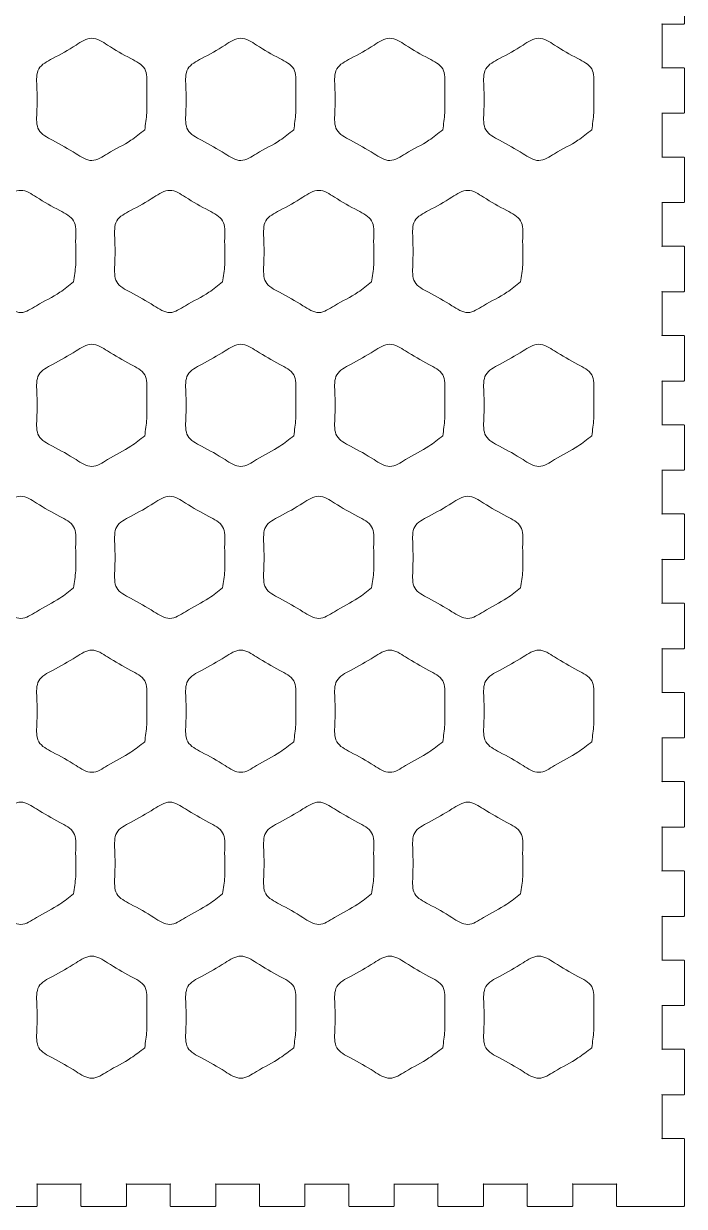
# Model space of a CAD drawing. Extents: x 10 to 568, y 23 to 1008.
# Drawn here: x 142.2 to 290.2, y 485.4 to 750.5 of the extents above; entities that cross this region are included whole.
import ezdxf

# ---------------------------------------------------------------- set-up
doc = ezdxf.new("R2010")
doc.units = 0
doc.layers.add('GEOMETRY', color=7, linetype='CONTINUOUS', lineweight=13)

msp = doc.modelspace()

# ---------------------------------------------------------------- linework, layer by layer
at = {"layer": 'GEOMETRY', "color": 7}
for points in [[(290.2, 750.5), (290.2, 760.5)], [(290.1, 740.6), (285.2, 740.6), (285.2, 750.4), (290.1, 750.4)], [(290.2, 730.5), (290.2, 740.5)], [(290.1, 720.6), (285.2, 720.6), (285.2, 730.4), (290.1, 730.4)], [(290.2, 710.5), (290.2, 720.5)], [(290.1, 700.6), (285.2, 700.6), (285.2, 710.4), (290.1, 710.4)], [(290.2, 690.5), (290.2, 700.5)], [(290.1, 680.6), (285.2, 680.6), (285.2, 690.4), (290.1, 690.4)], [(290.2, 670.5), (290.2, 680.5)], [(290.1, 660.6), (285.2, 660.6), (285.2, 670.4), (290.1, 670.4)], [(290.2, 650.5), (290.2, 660.5)], [(290.1, 640.6), (285.2, 640.6), (285.2, 650.4), (290.1, 650.4)], [(290.2, 630.5), (290.2, 640.5)], [(290.1, 620.6), (285.2, 620.6), (285.2, 630.4), (290.1, 630.4)], [(290.2, 610.5), (290.2, 620.5)], [(290.1, 600.6), (285.2, 600.6), (285.2, 610.4), (290.1, 610.4)], [(290.2, 590.5), (290.2, 600.5)], [(290.1, 580.6), (285.2, 580.6), (285.2, 590.4), (290.1, 590.4)], [(290.2, 570.5), (290.2, 580.5)], [(290.1, 560.6), (285.2, 560.6), (285.2, 570.4), (290.1, 570.4)], [(290.2, 550.5), (290.2, 560.5)], [(290.1, 540.6), (285.2, 540.6), (285.2, 550.4), (290.1, 550.4)], [(290.2, 530.5), (290.2, 540.5)], [(290.1, 520.6), (285.2, 520.6), (285.2, 530.4), (290.1, 530.4)], [(290.2, 510.5), (290.2, 520.5)], [(290.1, 500.6), (285.2, 500.6), (285.2, 510.4), (290.1, 510.4)], [(290.2, 485.5), (290.2, 490.5), (290.2, 500.5)], [(145.2, 485.5), (145.2, 490.4), (155, 490.4), (155, 485.5)], [(165.2, 485.5), (165.2, 490.4), (175, 490.4), (175, 485.5)], [(185.2, 485.5), (185.2, 490.4), (195, 490.4), (195, 485.5)], [(205.2, 485.5), (205.2, 490.4), (215, 490.4), (215, 485.5)], [(225.2, 485.5), (225.2, 490.4), (235, 490.4), (235, 485.5)], [(245.2, 485.5), (245.2, 490.4), (255, 490.4), (255, 485.5)], [(265.2, 485.5), (265.2, 490.4), (275, 490.4), (275, 485.5)], [(135.1, 485.4), (145.1, 485.4)], [(155.1, 485.4), (165.1, 485.4)], [(175.1, 485.4), (185.1, 485.4)], [(195.1, 485.4), (205.1, 485.4)], [(215.1, 485.4), (225.1, 485.4)], [(235.1, 485.4), (245.1, 485.4)], [(255.1, 485.4), (265.1, 485.4)], [(275.1, 485.4), (285.1, 485.4), (290.1, 485.4)]]:
    msp.add_lwpolyline(points, dxfattribs=at)
at = {"layer": 'GEOMETRY', "color": 3}
for points in [[(169.29385, 726.67369)], [(202.67854, 726.67369)], [(236.06318, 726.67369)], [(269.44786, 726.67369)], [(153.37173, 692.59777)], [(186.75636, 692.59777)], [(220.14102, 692.59777)], [(253.52566, 692.59777)], [(169.29385, 658.10327)], [(202.67854, 658.10327)], [(236.06318, 658.10327)], [(269.44786, 658.10327)], [(153.37173, 624.02697)], [(186.75636, 624.02697)], [(220.14102, 624.02697)], [(253.52566, 624.02697)], [(169.29385, 589.53247)], [(202.67854, 589.53247)], [(236.06318, 589.53247)], [(269.44786, 589.53247)], [(153.37173, 555.45617)], [(186.75636, 555.45617)], [(220.14102, 555.45617)], [(253.52566, 555.45617)], [(169.29385, 520.96167)], [(202.67854, 520.96167)], [(236.06318, 520.96167)], [(269.44786, 520.96167)]]:
    msp.add_lwpolyline(points, close=True, dxfattribs=at)
at = {"layer": 'GEOMETRY', "color": 7}
for points, knots in [([(285.2, 750.4), (285.195598, 750.423522), (285.188411, 750.46192), (285.13808, 750.411589), (285.176478, 750.404402), (285.2, 750.4)], [0, 0, 0, 0, 0.04969, 0.081117, 0.130808, 0.130808, 0.130808, 0.130808]), ([(290.1, 750.4), (290.117486, 750.402779), (290.15199, 750.408264), (290.191736, 750.44801), (290.197221, 750.482514), (290.2, 750.5)], [0, 0, 0, 0, 0.052201, 0.103008, 0.155209, 0.155209, 0.155209, 0.155209]), ([(285.2, 740.6), (285.176478, 740.595598), (285.13808, 740.588411), (285.188411, 740.53808), (285.195598, 740.576478), (285.2, 740.6)], [0, 0, 0, 0, 0.04969, 0.081117, 0.130808, 0.130808, 0.130808, 0.130808]), ([(290.2, 740.5), (290.197221, 740.517486), (290.191736, 740.55199), (290.15199, 740.591736), (290.117486, 740.597221), (290.1, 740.6)], [0, 0, 0, 0, 0.052201, 0.103008, 0.155209, 0.155209, 0.155209, 0.155209]), ([(285.2, 730.4), (285.195598, 730.423522), (285.188411, 730.46192), (285.13808, 730.411589), (285.176478, 730.404402), (285.2, 730.4)], [0, 0, 0, 0, 0.04969, 0.081117, 0.130808, 0.130808, 0.130808, 0.130808]), ([(290.1, 730.4), (290.117486, 730.402779), (290.15199, 730.408264), (290.191736, 730.44801), (290.197221, 730.482514), (290.2, 730.5)], [0, 0, 0, 0, 0.052201, 0.103008, 0.155209, 0.155209, 0.155209, 0.155209]), ([(285.2, 720.6), (285.176478, 720.595598), (285.13808, 720.588411), (285.188411, 720.53808), (285.195598, 720.576478), (285.2, 720.6)], [0, 0, 0, 0, 0.04969, 0.081117, 0.130808, 0.130808, 0.130808, 0.130808]), ([(290.2, 720.5), (290.197221, 720.517486), (290.191736, 720.55199), (290.15199, 720.591736), (290.117486, 720.597221), (290.1, 720.6)], [0, 0, 0, 0, 0.052201, 0.103008, 0.155209, 0.155209, 0.155209, 0.155209]), ([(290.1, 710.4), (290.117486, 710.402779), (290.15199, 710.408264), (290.191736, 710.44801), (290.197221, 710.482514), (290.2, 710.5)], [0, 0, 0, 0, 0.052201, 0.103008, 0.155209, 0.155209, 0.155209, 0.155209]), ([(285.2, 710.4), (285.195598, 710.423522), (285.188411, 710.46192), (285.13808, 710.411589), (285.176478, 710.404402), (285.2, 710.4)], [0, 0, 0, 0, 0.04969, 0.081117, 0.130808, 0.130808, 0.130808, 0.130808]), ([(285.2, 700.6), (285.176478, 700.595598), (285.13808, 700.588411), (285.188411, 700.53808), (285.195598, 700.576478), (285.2, 700.6)], [0, 0, 0, 0, 0.04969, 0.081117, 0.130808, 0.130808, 0.130808, 0.130808]), ([(290.2, 700.5), (290.197221, 700.517486), (290.191736, 700.55199), (290.15199, 700.591736), (290.117486, 700.597221), (290.1, 700.6)], [0, 0, 0, 0, 0.052201, 0.103008, 0.155209, 0.155209, 0.155209, 0.155209]), ([(285.2, 690.4), (285.195598, 690.423522), (285.188411, 690.46192), (285.13808, 690.411589), (285.176478, 690.404402), (285.2, 690.4)], [0, 0, 0, 0, 0.04969, 0.081117, 0.130808, 0.130808, 0.130808, 0.130808]), ([(290.1, 690.4), (290.117486, 690.402779), (290.15199, 690.408264), (290.191736, 690.44801), (290.197221, 690.482514), (290.2, 690.5)], [0, 0, 0, 0, 0.052201, 0.103008, 0.155209, 0.155209, 0.155209, 0.155209]), ([(285.2, 680.6), (285.176478, 680.595598), (285.13808, 680.588411), (285.188411, 680.53808), (285.195598, 680.576478), (285.2, 680.6)], [0, 0, 0, 0, 0.04969, 0.081117, 0.130808, 0.130808, 0.130808, 0.130808]), ([(290.2, 680.5), (290.197221, 680.517486), (290.191736, 680.55199), (290.15199, 680.591736), (290.117486, 680.597221), (290.1, 680.6)], [0, 0, 0, 0, 0.052201, 0.103008, 0.155209, 0.155209, 0.155209, 0.155209]), ([(285.2, 670.4), (285.195598, 670.423522), (285.188411, 670.46192), (285.13808, 670.411589), (285.176478, 670.404402), (285.2, 670.4)], [0, 0, 0, 0, 0.04969, 0.081117, 0.130808, 0.130808, 0.130808, 0.130808]), ([(290.1, 670.4), (290.117486, 670.402779), (290.15199, 670.408264), (290.191736, 670.44801), (290.197221, 670.482514), (290.2, 670.5)], [0, 0, 0, 0, 0.052201, 0.103008, 0.155209, 0.155209, 0.155209, 0.155209]), ([(285.2, 660.6), (285.176478, 660.595598), (285.13808, 660.588411), (285.188411, 660.53808), (285.195598, 660.576478), (285.2, 660.6)], [0, 0, 0, 0, 0.04969, 0.081117, 0.130808, 0.130808, 0.130808, 0.130808]), ([(290.2, 660.5), (290.197221, 660.517486), (290.191736, 660.55199), (290.15199, 660.591736), (290.117486, 660.597221), (290.1, 660.6)], [0, 0, 0, 0, 0.052201, 0.103008, 0.155209, 0.155209, 0.155209, 0.155209]), ([(285.2, 650.4), (285.195598, 650.423522), (285.188411, 650.46192), (285.13808, 650.411589), (285.176478, 650.404402), (285.2, 650.4)], [0, 0, 0, 0, 0.04969, 0.081117, 0.130808, 0.130808, 0.130808, 0.130808]), ([(290.1, 650.4), (290.117486, 650.402779), (290.15199, 650.408264), (290.191736, 650.44801), (290.197221, 650.482514), (290.2, 650.5)], [0, 0, 0, 0, 0.052201, 0.103008, 0.155209, 0.155209, 0.155209, 0.155209]), ([(285.2, 640.6), (285.176478, 640.595598), (285.13808, 640.588411), (285.188411, 640.53808), (285.195598, 640.576478), (285.2, 640.6)], [0, 0, 0, 0, 0.04969, 0.081117, 0.130808, 0.130808, 0.130808, 0.130808]), ([(290.2, 640.5), (290.197221, 640.517486), (290.191736, 640.55199), (290.15199, 640.591736), (290.117486, 640.597221), (290.1, 640.6)], [0, 0, 0, 0, 0.052201, 0.103008, 0.155209, 0.155209, 0.155209, 0.155209]), ([(285.2, 630.4), (285.195598, 630.423522), (285.188411, 630.46192), (285.13808, 630.411589), (285.176478, 630.404402), (285.2, 630.4)], [0, 0, 0, 0, 0.04969, 0.081117, 0.130808, 0.130808, 0.130808, 0.130808]), ([(290.1, 630.4), (290.117486, 630.402779), (290.15199, 630.408264), (290.191736, 630.44801), (290.197221, 630.482514), (290.2, 630.5)], [0, 0, 0, 0, 0.052201, 0.103008, 0.155209, 0.155209, 0.155209, 0.155209]), ([(285.2, 620.6), (285.176478, 620.595598), (285.13808, 620.588411), (285.188411, 620.53808), (285.195598, 620.576478), (285.2, 620.6)], [0, 0, 0, 0, 0.04969, 0.081117, 0.130808, 0.130808, 0.130808, 0.130808]), ([(290.2, 620.5), (290.197221, 620.517486), (290.191736, 620.55199), (290.15199, 620.591736), (290.117486, 620.597221), (290.1, 620.6)], [0, 0, 0, 0, 0.052201, 0.103008, 0.155209, 0.155209, 0.155209, 0.155209]), ([(285.2, 610.4), (285.195598, 610.423522), (285.188411, 610.46192), (285.13808, 610.411589), (285.176478, 610.404402), (285.2, 610.4)], [0, 0, 0, 0, 0.04969, 0.081117, 0.130808, 0.130808, 0.130808, 0.130808]), ([(290.1, 610.4), (290.117486, 610.402779), (290.15199, 610.408264), (290.191736, 610.44801), (290.197221, 610.482514), (290.2, 610.5)], [0, 0, 0, 0, 0.052201, 0.103008, 0.155209, 0.155209, 0.155209, 0.155209]), ([(285.2, 600.6), (285.176478, 600.595598), (285.13808, 600.588411), (285.188411, 600.53808), (285.195598, 600.576478), (285.2, 600.6)], [0, 0, 0, 0, 0.04969, 0.081117, 0.130808, 0.130808, 0.130808, 0.130808]), ([(290.2, 600.5), (290.197221, 600.517486), (290.191736, 600.55199), (290.15199, 600.591736), (290.117486, 600.597221), (290.1, 600.6)], [0, 0, 0, 0, 0.052201, 0.103008, 0.155209, 0.155209, 0.155209, 0.155209]), ([(285.2, 590.4), (285.195598, 590.423522), (285.188411, 590.46192), (285.13808, 590.411589), (285.176478, 590.404402), (285.2, 590.4)], [0, 0, 0, 0, 0.04969, 0.081117, 0.130808, 0.130808, 0.130808, 0.130808]), ([(290.1, 590.4), (290.117486, 590.402779), (290.15199, 590.408264), (290.191736, 590.44801), (290.197221, 590.482514), (290.2, 590.5)], [0, 0, 0, 0, 0.052201, 0.103008, 0.155209, 0.155209, 0.155209, 0.155209]), ([(285.2, 580.6), (285.176478, 580.595598), (285.13808, 580.588411), (285.188411, 580.53808), (285.195598, 580.576478), (285.2, 580.6)], [0, 0, 0, 0, 0.04969, 0.081117, 0.130808, 0.130808, 0.130808, 0.130808]), ([(290.2, 580.5), (290.197221, 580.517486), (290.191736, 580.55199), (290.15199, 580.591736), (290.117486, 580.597221), (290.1, 580.6)], [0, 0, 0, 0, 0.052201, 0.103008, 0.155209, 0.155209, 0.155209, 0.155209]), ([(285.2, 570.4), (285.195598, 570.423522), (285.188411, 570.46192), (285.13808, 570.411589), (285.176478, 570.404402), (285.2, 570.4)], [0, 0, 0, 0, 0.04969, 0.081117, 0.130808, 0.130808, 0.130808, 0.130808]), ([(290.1, 570.4), (290.117486, 570.402779), (290.15199, 570.408264), (290.191736, 570.44801), (290.197221, 570.482514), (290.2, 570.5)], [0, 0, 0, 0, 0.052201, 0.103008, 0.155209, 0.155209, 0.155209, 0.155209]), ([(285.2, 560.6), (285.176478, 560.595598), (285.13808, 560.588411), (285.188411, 560.53808), (285.195598, 560.576478), (285.2, 560.6)], [0, 0, 0, 0, 0.04969, 0.081117, 0.130808, 0.130808, 0.130808, 0.130808]), ([(290.2, 560.5), (290.197221, 560.517486), (290.191736, 560.55199), (290.15199, 560.591736), (290.117486, 560.597221), (290.1, 560.6)], [0, 0, 0, 0, 0.052201, 0.103008, 0.155209, 0.155209, 0.155209, 0.155209]), ([(285.2, 550.4), (285.195598, 550.423522), (285.188411, 550.46192), (285.13808, 550.411589), (285.176478, 550.404402), (285.2, 550.4)], [0, 0, 0, 0, 0.04969, 0.081117, 0.130808, 0.130808, 0.130808, 0.130808]), ([(290.1, 550.4), (290.117486, 550.402779), (290.15199, 550.408264), (290.191736, 550.44801), (290.197221, 550.482514), (290.2, 550.5)], [0, 0, 0, 0, 0.052201, 0.103008, 0.155209, 0.155209, 0.155209, 0.155209]), ([(285.2, 540.6), (285.176478, 540.595598), (285.13808, 540.588411), (285.188411, 540.53808), (285.195598, 540.576478), (285.2, 540.6)], [0, 0, 0, 0, 0.04969, 0.081117, 0.130808, 0.130808, 0.130808, 0.130808]), ([(290.2, 540.5), (290.197221, 540.517486), (290.191736, 540.55199), (290.15199, 540.591736), (290.117486, 540.597221), (290.1, 540.6)], [0, 0, 0, 0, 0.052201, 0.103008, 0.155209, 0.155209, 0.155209, 0.155209]), ([(285.2, 530.4), (285.195598, 530.423522), (285.188411, 530.46192), (285.13808, 530.411589), (285.176478, 530.404402), (285.2, 530.4)], [0, 0, 0, 0, 0.04969, 0.081117, 0.130808, 0.130808, 0.130808, 0.130808]), ([(290.1, 530.4), (290.117486, 530.402779), (290.15199, 530.408264), (290.191736, 530.44801), (290.197221, 530.482514), (290.2, 530.5)], [0, 0, 0, 0, 0.052201, 0.103008, 0.155209, 0.155209, 0.155209, 0.155209]), ([(285.2, 520.6), (285.176478, 520.595598), (285.13808, 520.588411), (285.188411, 520.53808), (285.195598, 520.576478), (285.2, 520.6)], [0, 0, 0, 0, 0.04969, 0.081117, 0.130808, 0.130808, 0.130808, 0.130808]), ([(290.2, 520.5), (290.197221, 520.517486), (290.191736, 520.55199), (290.15199, 520.591736), (290.117486, 520.597221), (290.1, 520.6)], [0, 0, 0, 0, 0.052201, 0.103008, 0.155209, 0.155209, 0.155209, 0.155209]), ([(285.2, 510.4), (285.195598, 510.423522), (285.188411, 510.46192), (285.13808, 510.411589), (285.176478, 510.404402), (285.2, 510.4)], [0, 0, 0, 0, 0.04969, 0.081117, 0.130808, 0.130808, 0.130808, 0.130808]), ([(290.1, 510.4), (290.117486, 510.402779), (290.15199, 510.408264), (290.191736, 510.44801), (290.197221, 510.482514), (290.2, 510.5)], [0, 0, 0, 0, 0.052201, 0.103008, 0.155209, 0.155209, 0.155209, 0.155209]), ([(285.2, 500.6), (285.176478, 500.595598), (285.13808, 500.588411), (285.188411, 500.53808), (285.195598, 500.576478), (285.2, 500.6)], [0, 0, 0, 0, 0.04969, 0.081117, 0.130808, 0.130808, 0.130808, 0.130808]), ([(290.2, 500.5), (290.197221, 500.517486), (290.191736, 500.55199), (290.15199, 500.591736), (290.117486, 500.597221), (290.1, 500.6)], [0, 0, 0, 0, 0.052201, 0.103008, 0.155209, 0.155209, 0.155209, 0.155209]), ([(145.2, 490.4), (145.195598, 490.423522), (145.188411, 490.46192), (145.13808, 490.411589), (145.176478, 490.404402), (145.2, 490.4)], [0, 0, 0, 0, 0.04969, 0.081117, 0.130808, 0.130808, 0.130808, 0.130808]), ([(155, 490.4), (155.023522, 490.404402), (155.06192, 490.411589), (155.011589, 490.46192), (155.004402, 490.423522), (155, 490.4)], [0, 0, 0, 0, 0.04969, 0.081117, 0.130808, 0.130808, 0.130808, 0.130808]), ([(165.2, 490.4), (165.195598, 490.423522), (165.188411, 490.46192), (165.13808, 490.411589), (165.176478, 490.404402), (165.2, 490.4)], [0, 0, 0, 0, 0.04969, 0.081117, 0.130808, 0.130808, 0.130808, 0.130808]), ([(175, 490.4), (175.023522, 490.404402), (175.06192, 490.411589), (175.011589, 490.46192), (175.004402, 490.423522), (175, 490.4)], [0, 0, 0, 0, 0.04969, 0.081117, 0.130808, 0.130808, 0.130808, 0.130808]), ([(185.2, 490.4), (185.195598, 490.423522), (185.188411, 490.46192), (185.13808, 490.411589), (185.176478, 490.404402), (185.2, 490.4)], [0, 0, 0, 0, 0.04969, 0.081117, 0.130808, 0.130808, 0.130808, 0.130808]), ([(195, 490.4), (195.023522, 490.404402), (195.06192, 490.411589), (195.011589, 490.46192), (195.004402, 490.423522), (195, 490.4)], [0, 0, 0, 0, 0.04969, 0.081117, 0.130808, 0.130808, 0.130808, 0.130808]), ([(205.2, 490.4), (205.195598, 490.423522), (205.188411, 490.46192), (205.13808, 490.411589), (205.176478, 490.404402), (205.2, 490.4)], [0, 0, 0, 0, 0.04969, 0.081117, 0.130808, 0.130808, 0.130808, 0.130808]), ([(215, 490.4), (215.023522, 490.404402), (215.06192, 490.411589), (215.011589, 490.46192), (215.004402, 490.423522), (215, 490.4)], [0, 0, 0, 0, 0.04969, 0.081117, 0.130808, 0.130808, 0.130808, 0.130808]), ([(225.2, 490.4), (225.195598, 490.423522), (225.188411, 490.46192), (225.13808, 490.411589), (225.176478, 490.404402), (225.2, 490.4)], [0, 0, 0, 0, 0.04969, 0.081117, 0.130808, 0.130808, 0.130808, 0.130808]), ([(235, 490.4), (235.023522, 490.404402), (235.06192, 490.411589), (235.011589, 490.46192), (235.004402, 490.423522), (235, 490.4)], [0, 0, 0, 0, 0.04969, 0.081117, 0.130808, 0.130808, 0.130808, 0.130808]), ([(245.2, 490.4), (245.195598, 490.423522), (245.188411, 490.46192), (245.13808, 490.411589), (245.176478, 490.404402), (245.2, 490.4)], [0, 0, 0, 0, 0.04969, 0.081117, 0.130808, 0.130808, 0.130808, 0.130808]), ([(255, 490.4), (255.023522, 490.404402), (255.06192, 490.411589), (255.011589, 490.46192), (255.004402, 490.423522), (255, 490.4)], [0, 0, 0, 0, 0.04969, 0.081117, 0.130808, 0.130808, 0.130808, 0.130808]), ([(265.2, 490.4), (265.195598, 490.423522), (265.188411, 490.46192), (265.13808, 490.411589), (265.176478, 490.404402), (265.2, 490.4)], [0, 0, 0, 0, 0.04969, 0.081117, 0.130808, 0.130808, 0.130808, 0.130808]), ([(275, 490.4), (275.023522, 490.404402), (275.06192, 490.411589), (275.011589, 490.46192), (275.004402, 490.423522), (275, 490.4)], [0, 0, 0, 0, 0.04969, 0.081117, 0.130808, 0.130808, 0.130808, 0.130808]), ([(145.1, 485.4), (145.117486, 485.402779), (145.15199, 485.408264), (145.191736, 485.44801), (145.197221, 485.482514), (145.2, 485.5)], [0, 0, 0, 0, 0.052201, 0.103008, 0.155209, 0.155209, 0.155209, 0.155209]), ([(155, 485.5), (155.002779, 485.482514), (155.008264, 485.44801), (155.04801, 485.408264), (155.082514, 485.402779), (155.1, 485.4)], [0, 0, 0, 0, 0.052201, 0.103008, 0.155209, 0.155209, 0.155209, 0.155209]), ([(165.1, 485.4), (165.117486, 485.402779), (165.15199, 485.408264), (165.191736, 485.44801), (165.197221, 485.482514), (165.2, 485.5)], [0, 0, 0, 0, 0.052201, 0.103008, 0.155209, 0.155209, 0.155209, 0.155209]), ([(175, 485.5), (175.002779, 485.482514), (175.008264, 485.44801), (175.04801, 485.408264), (175.082514, 485.402779), (175.1, 485.4)], [0, 0, 0, 0, 0.052201, 0.103008, 0.155209, 0.155209, 0.155209, 0.155209]), ([(185.1, 485.4), (185.117486, 485.402779), (185.15199, 485.408264), (185.191736, 485.44801), (185.197221, 485.482514), (185.2, 485.5)], [0, 0, 0, 0, 0.052201, 0.103008, 0.155209, 0.155209, 0.155209, 0.155209]), ([(195, 485.5), (195.002779, 485.482514), (195.008264, 485.44801), (195.04801, 485.408264), (195.082514, 485.402779), (195.1, 485.4)], [0, 0, 0, 0, 0.052201, 0.103008, 0.155209, 0.155209, 0.155209, 0.155209]), ([(205.1, 485.4), (205.117486, 485.402779), (205.15199, 485.408264), (205.191736, 485.44801), (205.197221, 485.482514), (205.2, 485.5)], [0, 0, 0, 0, 0.052201, 0.103008, 0.155209, 0.155209, 0.155209, 0.155209]), ([(215, 485.5), (215.002779, 485.482514), (215.008264, 485.44801), (215.04801, 485.408264), (215.082514, 485.402779), (215.1, 485.4)], [0, 0, 0, 0, 0.052201, 0.103008, 0.155209, 0.155209, 0.155209, 0.155209]), ([(225.1, 485.4), (225.117486, 485.402779), (225.15199, 485.408264), (225.191736, 485.44801), (225.197221, 485.482514), (225.2, 485.5)], [0, 0, 0, 0, 0.052201, 0.103008, 0.155209, 0.155209, 0.155209, 0.155209]), ([(235, 485.5), (235.002779, 485.482514), (235.008264, 485.44801), (235.04801, 485.408264), (235.082514, 485.402779), (235.1, 485.4)], [0, 0, 0, 0, 0.052201, 0.103008, 0.155209, 0.155209, 0.155209, 0.155209]), ([(245.1, 485.4), (245.117486, 485.402779), (245.15199, 485.408264), (245.191736, 485.44801), (245.197221, 485.482514), (245.2, 485.5)], [0, 0, 0, 0, 0.052201, 0.103008, 0.155209, 0.155209, 0.155209, 0.155209]), ([(255, 485.5), (255.002779, 485.482514), (255.008264, 485.44801), (255.04801, 485.408264), (255.082514, 485.402779), (255.1, 485.4)], [0, 0, 0, 0, 0.052201, 0.103008, 0.155209, 0.155209, 0.155209, 0.155209]), ([(265.1, 485.4), (265.117486, 485.402779), (265.15199, 485.408264), (265.191736, 485.44801), (265.197221, 485.482514), (265.2, 485.5)], [0, 0, 0, 0, 0.052201, 0.103008, 0.155209, 0.155209, 0.155209, 0.155209]), ([(275, 485.5), (275.002779, 485.482514), (275.008264, 485.44801), (275.04801, 485.408264), (275.082514, 485.402779), (275.1, 485.4)], [0, 0, 0, 0, 0.052201, 0.103008, 0.155209, 0.155209, 0.155209, 0.155209]), ([(290.1, 485.4), (290.117486, 485.402779), (290.15199, 485.408264), (290.191736, 485.44801), (290.197221, 485.482514), (290.2, 485.5)], [0, 0, 0, 0, 0.052201, 0.103008, 0.155209, 0.155209, 0.155209, 0.155209])]:
    msp.add_open_spline(points, degree=3, knots=knots, dxfattribs=at)
at = {"layer": 'GEOMETRY', "color": 3}
for points, knots in [([(169.29385, 726.67369), (168.282833, 725.870521), (165.675081, 723.798879), (161.675176, 721.91662), (157.448362, 719.023434), (153.130981, 721.885508), (149.507728, 723.977394), (144.887428, 726.275498), (145.207703, 731.424122), (145.207576, 735.6158), (144.887669, 740.764602), (149.506616, 743.061958), (153.136779, 745.157685), (157.43548, 748.009366), (161.735845, 745.157115), (165.359101, 743.06523), (169.996421, 740.757302), (169.604256, 735.650183), (169.974122, 731.245037), (169.483905, 727.950839), (169.29385, 726.67369)], [0, 0, 0, 0, 3.840666, 9.90637, 13.747034, 17.587696, 23.653396, 27.49406, 31.33472, 37.400422, 41.241083, 45.081749, 51.147451, 54.988108, 58.828772, 64.894476, 68.735142, 72.575803, 78.641505, 82.482166, 82.482166, 82.482166, 82.482166]), ([(202.67854, 726.67369), (201.667523, 725.870521), (199.059771, 723.798879), (195.059866, 721.91662), (190.833052, 719.023434), (186.515671, 721.885508), (182.892418, 723.977394), (178.272118, 726.275498), (178.592393, 731.424122), (178.592266, 735.6158), (178.272359, 740.764601), (182.891303, 743.061958), (186.521466, 745.157687), (190.820169, 748.009366), (195.120534, 745.157116), (198.743791, 743.06523), (203.381111, 740.757302), (202.988946, 735.650183), (203.358812, 731.245037), (202.868595, 727.950839), (202.67854, 726.67369)], [0, 0, 0, 0, 3.840666, 9.90637, 13.747034, 17.587696, 23.653396, 27.49406, 31.33472, 37.400422, 41.241083, 45.081747, 51.147447, 54.988109, 58.828772, 64.894477, 68.735143, 72.575804, 78.641505, 82.482166, 82.482166, 82.482166, 82.482166]), ([(236.06318, 726.67369), (235.052164, 725.870521), (232.444415, 723.798879), (228.444513, 721.916619), (224.217701, 719.023434), (219.900318, 721.885509), (216.277062, 723.977394), (211.656758, 726.275497), (211.977033, 731.424122), (211.976906, 735.6158), (211.656999, 740.764602), (216.275947, 743.061958), (219.906113, 745.157686), (224.204817, 748.009366), (228.505181, 745.157116), (232.128435, 743.06523), (236.765751, 740.757301), (236.373586, 735.650183), (236.743452, 731.245037), (236.253235, 727.950839), (236.06318, 726.67369)], [0, 0, 0, 0, 3.840664, 9.906364, 13.747026, 17.587689, 23.653394, 27.49406, 31.33472, 37.400422, 41.241083, 45.081749, 51.147453, 54.988117, 58.828779, 64.894479, 68.735143, 72.575804, 78.641505, 82.482166, 82.482166, 82.482166, 82.482166]), ([(269.44786, 726.67369), (268.436843, 725.870521), (265.829091, 723.798879), (261.829186, 721.916619), (257.602372, 719.023434), (253.284988, 721.885508), (249.661732, 723.977394), (245.041428, 726.275497), (245.361703, 731.424122), (245.361576, 735.6158), (245.041669, 740.764602), (249.660617, 743.061958), (253.290783, 745.157686), (257.589488, 748.009366), (261.889854, 745.157116), (265.513111, 743.06523), (270.150431, 740.757302), (269.758266, 735.650183), (270.128132, 731.245037), (269.637915, 727.950839), (269.44786, 726.67369)], [0, 0, 0, 0, 3.840666, 9.90637, 13.747034, 17.587698, 23.653402, 27.494068, 31.334729, 37.400431, 41.241092, 45.081758, 51.147462, 54.988126, 58.82879, 64.894494, 68.73516, 72.575821, 78.641523, 82.482183, 82.482183, 82.482183, 82.482183]), ([(153.37173, 692.59777), (152.360714, 691.794604), (149.752963, 689.722967), (145.753062, 687.840708), (141.526251, 684.947524), (137.208868, 687.809598), (133.585614, 689.901483), (128.965305, 692.199579), (129.285584, 697.348209), (129.285456, 701.539888), (128.965549, 706.688692), (133.584497, 708.986048), (137.214663, 711.081776), (141.513367, 713.933456), (145.813731, 711.081206), (149.436985, 708.98932), (154.074301, 706.681391), (153.682136, 701.574272), (154.052002, 697.169123), (153.561785, 693.874921), (153.37173, 692.59777)], [0, 0, 0, 0, 3.84066, 9.906359, 13.74702, 17.587684, 23.653387, 27.494048, 31.334716, 37.400421, 41.241082, 45.081748, 51.147452, 54.988116, 58.828777, 64.894478, 68.735141, 72.575803, 78.641507, 82.482175, 82.482175, 82.482175, 82.482175]), ([(186.75636, 692.59777), (185.745343, 691.794604), (183.137589, 689.722967), (179.137686, 687.840709), (174.910872, 684.947524), (170.593492, 687.809597), (166.97024, 689.901483), (162.349935, 692.19958), (162.670214, 697.348209), (162.670086, 701.539889), (162.350179, 706.688691), (166.969123, 708.986048), (170.599286, 711.081777), (174.897989, 713.933456), (179.198354, 711.081206), (182.821611, 708.98932), (187.458931, 706.681392), (187.066766, 701.574272), (187.436632, 697.169123), (186.946415, 693.874921), (186.75636, 692.59777)], [0, 0, 0, 0, 3.840662, 9.906365, 13.747029, 17.58769, 23.653389, 27.494048, 31.334716, 37.400421, 41.241082, 45.081746, 51.147446, 54.988107, 58.828771, 64.894475, 68.735141, 72.575803, 78.641507, 82.482175, 82.482175, 82.482175, 82.482175]), ([(220.14102, 692.59777), (219.130003, 691.794604), (216.522249, 689.722967), (212.522346, 687.840709), (208.295532, 684.947524), (203.978152, 687.809597), (200.3549, 689.901483), (195.734595, 692.19958), (196.054874, 697.348209), (196.054746, 701.539889), (195.734839, 706.688691), (200.353783, 708.986048), (203.983946, 711.081777), (208.282649, 713.933456), (212.583014, 711.081206), (216.206271, 708.98932), (220.843591, 706.681392), (220.451426, 701.574272), (220.821292, 697.169123), (220.331075, 693.874921), (220.14102, 692.59777)], [0, 0, 0, 0, 3.840662, 9.906365, 13.747029, 17.58769, 23.653389, 27.494048, 31.334716, 37.400421, 41.241082, 45.081746, 51.147446, 54.988107, 58.828771, 64.894475, 68.735141, 72.575803, 78.641507, 82.482175, 82.482175, 82.482175, 82.482175]), ([(253.52566, 692.59777), (252.514644, 691.794604), (249.906893, 689.722967), (245.906992, 687.840708), (241.680181, 684.947524), (237.362798, 687.809598), (233.739544, 689.901483), (229.119235, 692.199579), (229.439514, 697.348209), (229.439386, 701.539888), (229.119479, 706.688692), (233.738427, 708.986048), (237.368593, 711.081776), (241.667297, 713.933456), (245.967661, 711.081206), (249.590915, 708.98932), (254.228231, 706.681391), (253.836066, 701.574272), (254.205932, 697.169123), (253.715715, 693.874921), (253.52566, 692.59777)], [0, 0, 0, 0, 3.84066, 9.906359, 13.74702, 17.587684, 23.653387, 27.494048, 31.334716, 37.400421, 41.241082, 45.081748, 51.147452, 54.988116, 58.828777, 64.894478, 68.735141, 72.575803, 78.641507, 82.482175, 82.482175, 82.482175, 82.482175]), ([(169.29385, 658.10327), (168.282833, 657.300101), (165.675081, 655.228459), (161.675176, 653.3462), (157.448362, 650.453014), (153.130981, 653.315088), (149.507728, 655.406974), (144.887428, 657.705078), (145.207702, 662.853704), (145.207577, 667.045383), (144.887666, 672.19419), (149.506618, 674.491539), (153.13678, 676.587266), (157.43548, 679.438945), (161.735844, 676.586696), (165.359099, 674.494812), (169.996425, 672.186891), (169.604255, 667.079767), (169.974122, 662.674618), (169.483905, 659.380419), (169.29385, 658.10327)], [0, 0, 0, 0, 3.840666, 9.90637, 13.747034, 17.587696, 23.653396, 27.49406, 31.334721, 37.400425, 41.241093, 45.081754, 51.147455, 54.988113, 58.828776, 64.894479, 68.735141, 72.575809, 78.641513, 82.482174, 82.482174, 82.482174, 82.482174]), ([(202.67854, 658.10327), (201.667523, 657.300101), (199.059771, 655.228459), (195.059866, 653.3462), (190.833052, 650.453014), (186.515671, 653.315088), (182.892418, 655.406974), (178.272118, 657.705078), (178.592392, 662.853704), (178.592267, 667.045383), (178.272356, 672.19419), (182.891306, 674.491539), (186.521466, 676.587268), (190.820169, 679.438945), (195.120534, 676.586697), (198.743789, 674.494812), (203.381115, 672.186891), (202.988945, 667.079767), (203.358812, 662.674618), (202.868595, 659.380419), (202.67854, 658.10327)], [0, 0, 0, 0, 3.840666, 9.90637, 13.747034, 17.587696, 23.653396, 27.49406, 31.334721, 37.400425, 41.241093, 45.081753, 51.147452, 54.988113, 58.828777, 64.89448, 68.735141, 72.575809, 78.641514, 82.482175, 82.482175, 82.482175, 82.482175]), ([(236.06318, 658.10327), (235.052164, 657.300101), (232.444415, 655.228459), (228.444513, 653.346199), (224.217701, 650.453014), (219.900318, 653.315089), (216.277061, 655.406974), (211.656758, 657.705077), (211.977032, 662.853704), (211.976907, 667.045383), (211.656996, 672.194191), (216.275949, 674.491539), (219.906113, 676.587267), (224.204817, 679.438945), (228.505181, 676.586697), (232.128432, 674.494812), (236.765755, 672.18689), (236.373585, 667.079767), (236.743452, 662.674618), (236.253235, 659.380419), (236.06318, 658.10327)], [0, 0, 0, 0, 3.840664, 9.906364, 13.747026, 17.587689, 23.653394, 27.49406, 31.334721, 37.400425, 41.241093, 45.081755, 51.147458, 54.988122, 58.828783, 64.894482, 68.735141, 72.575809, 78.641514, 82.482175, 82.482175, 82.482175, 82.482175]), ([(269.44786, 658.10327), (268.436843, 657.300101), (265.829091, 655.228459), (261.829186, 653.346199), (257.602372, 650.453014), (253.284988, 653.315088), (249.661731, 655.406974), (245.041428, 657.705077), (245.361702, 662.853704), (245.361577, 667.045383), (245.041666, 672.194191), (249.660619, 674.491539), (253.290783, 676.587267), (257.589488, 679.438945), (261.889854, 676.586697), (265.513109, 674.494812), (270.150435, 672.186891), (269.758265, 667.079767), (270.128132, 662.674618), (269.637915, 659.380419), (269.44786, 658.10327)], [0, 0, 0, 0, 3.840666, 9.90637, 13.747034, 17.587698, 23.653402, 27.494068, 31.334729, 37.400434, 41.241102, 45.081763, 51.147467, 54.98813, 58.828794, 64.894497, 68.735159, 72.575826, 78.641531, 82.482192, 82.482192, 82.482192, 82.482192]), ([(153.37173, 624.02697), (152.360714, 623.223804), (149.752963, 621.152167), (145.753062, 619.269908), (141.526251, 616.376724), (137.208868, 619.238798), (133.585614, 621.330683), (128.965305, 623.628779), (129.285584, 628.777409), (129.285456, 632.969088), (128.965549, 638.117892), (133.584497, 640.415248), (137.214663, 642.510976), (141.513367, 645.362656), (145.813731, 642.510406), (149.436985, 640.41852), (154.074301, 638.110591), (153.682136, 633.003472), (154.052002, 628.598323), (153.561785, 625.304121), (153.37173, 624.02697)], [0, 0, 0, 0, 3.84066, 9.906359, 13.74702, 17.587684, 23.653387, 27.494048, 31.334716, 37.400421, 41.241082, 45.081748, 51.147452, 54.988116, 58.828777, 64.894478, 68.735141, 72.575803, 78.641507, 82.482175, 82.482175, 82.482175, 82.482175]), ([(186.75636, 624.02697), (185.745343, 623.223804), (183.137589, 621.152167), (179.137686, 619.269909), (174.910872, 616.376724), (170.593492, 619.238797), (166.97024, 621.330683), (162.349935, 623.62878), (162.670214, 628.777409), (162.670086, 632.969089), (162.350179, 638.117891), (166.969123, 640.415248), (170.599286, 642.510977), (174.897989, 645.362656), (179.198354, 642.510406), (182.821611, 640.41852), (187.458931, 638.110592), (187.066766, 633.003472), (187.436632, 628.598323), (186.946415, 625.304121), (186.75636, 624.02697)], [0, 0, 0, 0, 3.840662, 9.906365, 13.747029, 17.58769, 23.653389, 27.494048, 31.334716, 37.400421, 41.241082, 45.081746, 51.147446, 54.988107, 58.828771, 64.894475, 68.735141, 72.575803, 78.641507, 82.482175, 82.482175, 82.482175, 82.482175]), ([(220.14102, 624.02697), (219.130003, 623.223804), (216.522249, 621.152167), (212.522346, 619.269909), (208.295532, 616.376724), (203.978152, 619.238797), (200.3549, 621.330683), (195.734595, 623.62878), (196.054874, 628.777409), (196.054746, 632.969089), (195.734839, 638.117891), (200.353783, 640.415248), (203.983946, 642.510977), (208.282649, 645.362656), (212.583014, 642.510406), (216.206271, 640.41852), (220.843591, 638.110592), (220.451426, 633.003472), (220.821292, 628.598323), (220.331075, 625.304121), (220.14102, 624.02697)], [0, 0, 0, 0, 3.840662, 9.906365, 13.747029, 17.58769, 23.653389, 27.494048, 31.334716, 37.400421, 41.241082, 45.081746, 51.147446, 54.988107, 58.828771, 64.894475, 68.735141, 72.575803, 78.641507, 82.482175, 82.482175, 82.482175, 82.482175]), ([(253.52566, 624.02697), (252.514644, 623.223804), (249.906893, 621.152167), (245.906992, 619.269908), (241.680181, 616.376724), (237.362798, 619.238798), (233.739544, 621.330683), (229.119235, 623.628779), (229.439514, 628.777409), (229.439386, 632.969088), (229.119479, 638.117892), (233.738427, 640.415248), (237.368593, 642.510976), (241.667297, 645.362656), (245.967661, 642.510406), (249.590915, 640.41852), (254.228231, 638.110591), (253.836066, 633.003472), (254.205932, 628.598323), (253.715715, 625.304121), (253.52566, 624.02697)], [0, 0, 0, 0, 3.84066, 9.906359, 13.74702, 17.587684, 23.653387, 27.494048, 31.334716, 37.400421, 41.241082, 45.081748, 51.147452, 54.988116, 58.828777, 64.894478, 68.735141, 72.575803, 78.641507, 82.482175, 82.482175, 82.482175, 82.482175]), ([(169.29385, 589.53247), (168.282833, 588.729301), (165.675081, 586.657659), (161.675176, 584.7754), (157.448362, 581.882214), (153.130981, 584.744288), (149.507728, 586.836174), (144.887428, 589.134278), (145.207703, 594.282902), (145.207576, 598.47458), (144.887669, 603.623382), (149.506616, 605.920738), (153.136779, 608.016465), (157.43548, 610.868146), (161.735845, 608.015895), (165.359101, 605.92401), (169.996421, 603.616082), (169.604256, 598.508963), (169.974122, 594.103817), (169.483905, 590.809619), (169.29385, 589.53247)], [0, 0, 0, 0, 3.840666, 9.90637, 13.747034, 17.587696, 23.653396, 27.49406, 31.33472, 37.400422, 41.241083, 45.081749, 51.147451, 54.988108, 58.828772, 64.894476, 68.735142, 72.575803, 78.641505, 82.482166, 82.482166, 82.482166, 82.482166]), ([(202.67854, 589.53247), (201.667523, 588.729301), (199.059771, 586.657659), (195.059866, 584.7754), (190.833052, 581.882214), (186.515671, 584.744288), (182.892418, 586.836174), (178.272118, 589.134278), (178.592393, 594.282902), (178.592266, 598.47458), (178.272359, 603.623381), (182.891303, 605.920738), (186.521466, 608.016467), (190.820169, 610.868146), (195.120534, 608.015896), (198.743791, 605.92401), (203.381111, 603.616082), (202.988946, 598.508963), (203.358812, 594.103817), (202.868595, 590.809619), (202.67854, 589.53247)], [0, 0, 0, 0, 3.840666, 9.90637, 13.747034, 17.587696, 23.653396, 27.49406, 31.33472, 37.400422, 41.241083, 45.081747, 51.147447, 54.988109, 58.828772, 64.894477, 68.735143, 72.575804, 78.641505, 82.482166, 82.482166, 82.482166, 82.482166]), ([(236.06318, 589.53247), (235.052164, 588.729301), (232.444415, 586.657659), (228.444513, 584.775399), (224.217701, 581.882214), (219.900318, 584.744289), (216.277062, 586.836174), (211.656758, 589.134277), (211.977033, 594.282902), (211.976906, 598.47458), (211.656999, 603.623382), (216.275947, 605.920738), (219.906113, 608.016466), (224.204817, 610.868146), (228.505181, 608.015896), (232.128435, 605.92401), (236.765751, 603.616081), (236.373586, 598.508963), (236.743452, 594.103817), (236.253235, 590.809619), (236.06318, 589.53247)], [0, 0, 0, 0, 3.840664, 9.906364, 13.747026, 17.587689, 23.653394, 27.49406, 31.33472, 37.400422, 41.241083, 45.081749, 51.147453, 54.988117, 58.828779, 64.894479, 68.735143, 72.575804, 78.641505, 82.482166, 82.482166, 82.482166, 82.482166]), ([(269.44786, 589.53247), (268.436843, 588.729301), (265.829091, 586.657659), (261.829186, 584.775399), (257.602372, 581.882214), (253.284988, 584.744288), (249.661732, 586.836174), (245.041428, 589.134277), (245.361703, 594.282902), (245.361576, 598.47458), (245.041669, 603.623382), (249.660617, 605.920738), (253.290783, 608.016466), (257.589488, 610.868146), (261.889854, 608.015896), (265.513111, 605.92401), (270.150431, 603.616082), (269.758266, 598.508963), (270.128132, 594.103817), (269.637915, 590.809619), (269.44786, 589.53247)], [0, 0, 0, 0, 3.840666, 9.90637, 13.747034, 17.587698, 23.653402, 27.494068, 31.334729, 37.400431, 41.241092, 45.081758, 51.147462, 54.988126, 58.82879, 64.894494, 68.73516, 72.575821, 78.641523, 82.482183, 82.482183, 82.482183, 82.482183]), ([(153.37173, 555.45617), (152.360714, 554.653003), (149.752963, 552.581364), (145.753063, 550.699102), (141.526251, 547.805913), (137.208868, 550.667992), (133.585614, 552.75988), (128.965305, 555.057979), (129.285584, 560.206609), (129.285456, 564.398288), (128.965548, 569.547092), (133.584499, 571.844442), (137.214663, 573.940173), (141.513367, 576.791857), (145.813731, 573.939603), (149.436982, 571.847715), (154.074302, 569.539791), (153.682136, 564.432672), (154.052002, 560.027523), (153.561785, 556.733321), (153.37173, 555.45617)], [0, 0, 0, 0, 3.840661, 9.906363, 13.747025, 17.58769, 23.653395, 27.494058, 31.334726, 37.400431, 41.241092, 45.081755, 51.14746, 54.988125, 58.828787, 64.894489, 68.73515, 72.575811, 78.641516, 82.482183, 82.482183, 82.482183, 82.482183]), ([(186.75636, 555.45617), (185.745343, 554.653003), (183.137589, 552.581364), (179.137686, 550.699103), (174.910872, 547.805913), (170.593491, 550.667991), (166.97024, 552.75988), (162.349936, 555.05798), (162.670214, 560.206609), (162.670086, 564.398288), (162.350178, 569.547091), (166.969126, 571.844442), (170.599286, 573.940174), (174.897989, 576.791857), (179.198355, 573.939603), (182.821609, 571.847715), (187.458932, 569.539792), (187.066766, 564.432672), (187.436632, 560.027523), (186.946415, 556.733321), (186.75636, 555.45617)], [0, 0, 0, 0, 3.840663, 9.906369, 13.747033, 17.587696, 23.653397, 27.494058, 31.334726, 37.400431, 41.241092, 45.081753, 51.147454, 54.988117, 58.828781, 64.894487, 68.73515, 72.575811, 78.641516, 82.482183, 82.482183, 82.482183, 82.482183]), ([(220.14102, 555.45617), (219.130003, 554.653003), (216.522249, 552.581364), (212.522346, 550.699103), (208.295532, 547.805913), (203.978151, 550.667991), (200.3549, 552.75988), (195.734596, 555.05798), (196.054874, 560.206609), (196.054746, 564.398288), (195.734838, 569.547091), (200.353786, 571.844442), (203.983946, 573.940174), (208.282649, 576.791857), (212.583015, 573.939603), (216.206269, 571.847715), (220.843592, 569.539792), (220.451426, 564.432672), (220.821292, 560.027523), (220.331075, 556.733321), (220.14102, 555.45617)], [0, 0, 0, 0, 3.840663, 9.906369, 13.747033, 17.587696, 23.653397, 27.494058, 31.334726, 37.400431, 41.241092, 45.081753, 51.147454, 54.988117, 58.828781, 64.894487, 68.73515, 72.575811, 78.641516, 82.482183, 82.482183, 82.482183, 82.482183]), ([(253.52566, 555.45617), (252.514644, 554.653003), (249.906893, 552.581364), (245.906993, 550.699102), (241.680181, 547.805913), (237.362798, 550.667992), (233.739544, 552.75988), (229.119235, 555.057979), (229.439514, 560.206609), (229.439386, 564.398288), (229.119478, 569.547092), (233.738429, 571.844442), (237.368593, 573.940173), (241.667297, 576.791857), (245.967661, 573.939603), (249.590912, 571.847715), (254.228232, 569.539791), (253.836066, 564.432672), (254.205932, 560.027523), (253.715715, 556.733321), (253.52566, 555.45617)], [0, 0, 0, 0, 3.840661, 9.906363, 13.747025, 17.58769, 23.653395, 27.494058, 31.334726, 37.400431, 41.241092, 45.081755, 51.14746, 54.988125, 58.828787, 64.894489, 68.73515, 72.575811, 78.641516, 82.482183, 82.482183, 82.482183, 82.482183]), ([(169.29385, 520.96167), (168.282833, 520.158501), (165.675081, 518.086859), (161.675176, 516.2046), (157.448362, 513.311414), (153.130981, 516.173488), (149.507728, 518.265374), (144.887428, 520.563478), (145.207703, 525.712102), (145.207576, 529.90378), (144.887669, 535.052582), (149.506616, 537.349938), (153.136779, 539.445665), (157.43548, 542.297346), (161.735845, 539.445095), (165.359101, 537.35321), (169.996421, 535.045282), (169.604256, 529.938163), (169.974122, 525.533017), (169.483905, 522.238819), (169.29385, 520.96167)], [0, 0, 0, 0, 3.840666, 9.90637, 13.747034, 17.587696, 23.653396, 27.49406, 31.33472, 37.400422, 41.241083, 45.081749, 51.147451, 54.988108, 58.828772, 64.894476, 68.735142, 72.575803, 78.641505, 82.482166, 82.482166, 82.482166, 82.482166]), ([(202.67854, 520.96167), (201.667523, 520.158501), (199.059771, 518.086859), (195.059866, 516.2046), (190.833052, 513.311414), (186.515671, 516.173488), (182.892418, 518.265374), (178.272118, 520.563478), (178.592393, 525.712102), (178.592266, 529.90378), (178.272359, 535.052581), (182.891303, 537.349938), (186.521466, 539.445667), (190.820169, 542.297346), (195.120534, 539.445096), (198.743791, 537.35321), (203.381111, 535.045282), (202.988946, 529.938163), (203.358812, 525.533017), (202.868595, 522.238819), (202.67854, 520.96167)], [0, 0, 0, 0, 3.840666, 9.90637, 13.747034, 17.587696, 23.653396, 27.49406, 31.33472, 37.400422, 41.241083, 45.081747, 51.147447, 54.988109, 58.828772, 64.894477, 68.735143, 72.575804, 78.641505, 82.482166, 82.482166, 82.482166, 82.482166]), ([(236.06318, 520.96167), (235.052164, 520.158501), (232.444415, 518.086859), (228.444513, 516.204599), (224.217701, 513.311414), (219.900318, 516.173489), (216.277062, 518.265374), (211.656758, 520.563477), (211.977033, 525.712102), (211.976906, 529.90378), (211.656999, 535.052582), (216.275947, 537.349938), (219.906113, 539.445666), (224.204817, 542.297346), (228.505181, 539.445096), (232.128435, 537.35321), (236.765751, 535.045281), (236.373586, 529.938163), (236.743452, 525.533017), (236.253235, 522.238819), (236.06318, 520.96167)], [0, 0, 0, 0, 3.840664, 9.906364, 13.747026, 17.587689, 23.653394, 27.49406, 31.33472, 37.400422, 41.241083, 45.081749, 51.147453, 54.988117, 58.828779, 64.894479, 68.735143, 72.575804, 78.641505, 82.482166, 82.482166, 82.482166, 82.482166]), ([(269.44786, 520.96167), (268.436843, 520.158501), (265.829091, 518.086859), (261.829186, 516.204599), (257.602372, 513.311414), (253.284988, 516.173488), (249.661732, 518.265374), (245.041428, 520.563477), (245.361703, 525.712102), (245.361576, 529.90378), (245.041669, 535.052582), (249.660617, 537.349938), (253.290783, 539.445666), (257.589488, 542.297346), (261.889854, 539.445096), (265.513111, 537.35321), (270.150431, 535.045282), (269.758266, 529.938163), (270.128132, 525.533017), (269.637915, 522.238819), (269.44786, 520.96167)], [0, 0, 0, 0, 3.840666, 9.90637, 13.747034, 17.587698, 23.653402, 27.494068, 31.334729, 37.400431, 41.241092, 45.081758, 51.147462, 54.988126, 58.82879, 64.894494, 68.73516, 72.575821, 78.641523, 82.482183, 82.482183, 82.482183, 82.482183])]:
    msp.add_open_spline(points, degree=3, knots=knots, dxfattribs=at)

doc.saveas('drawing.dxf')
